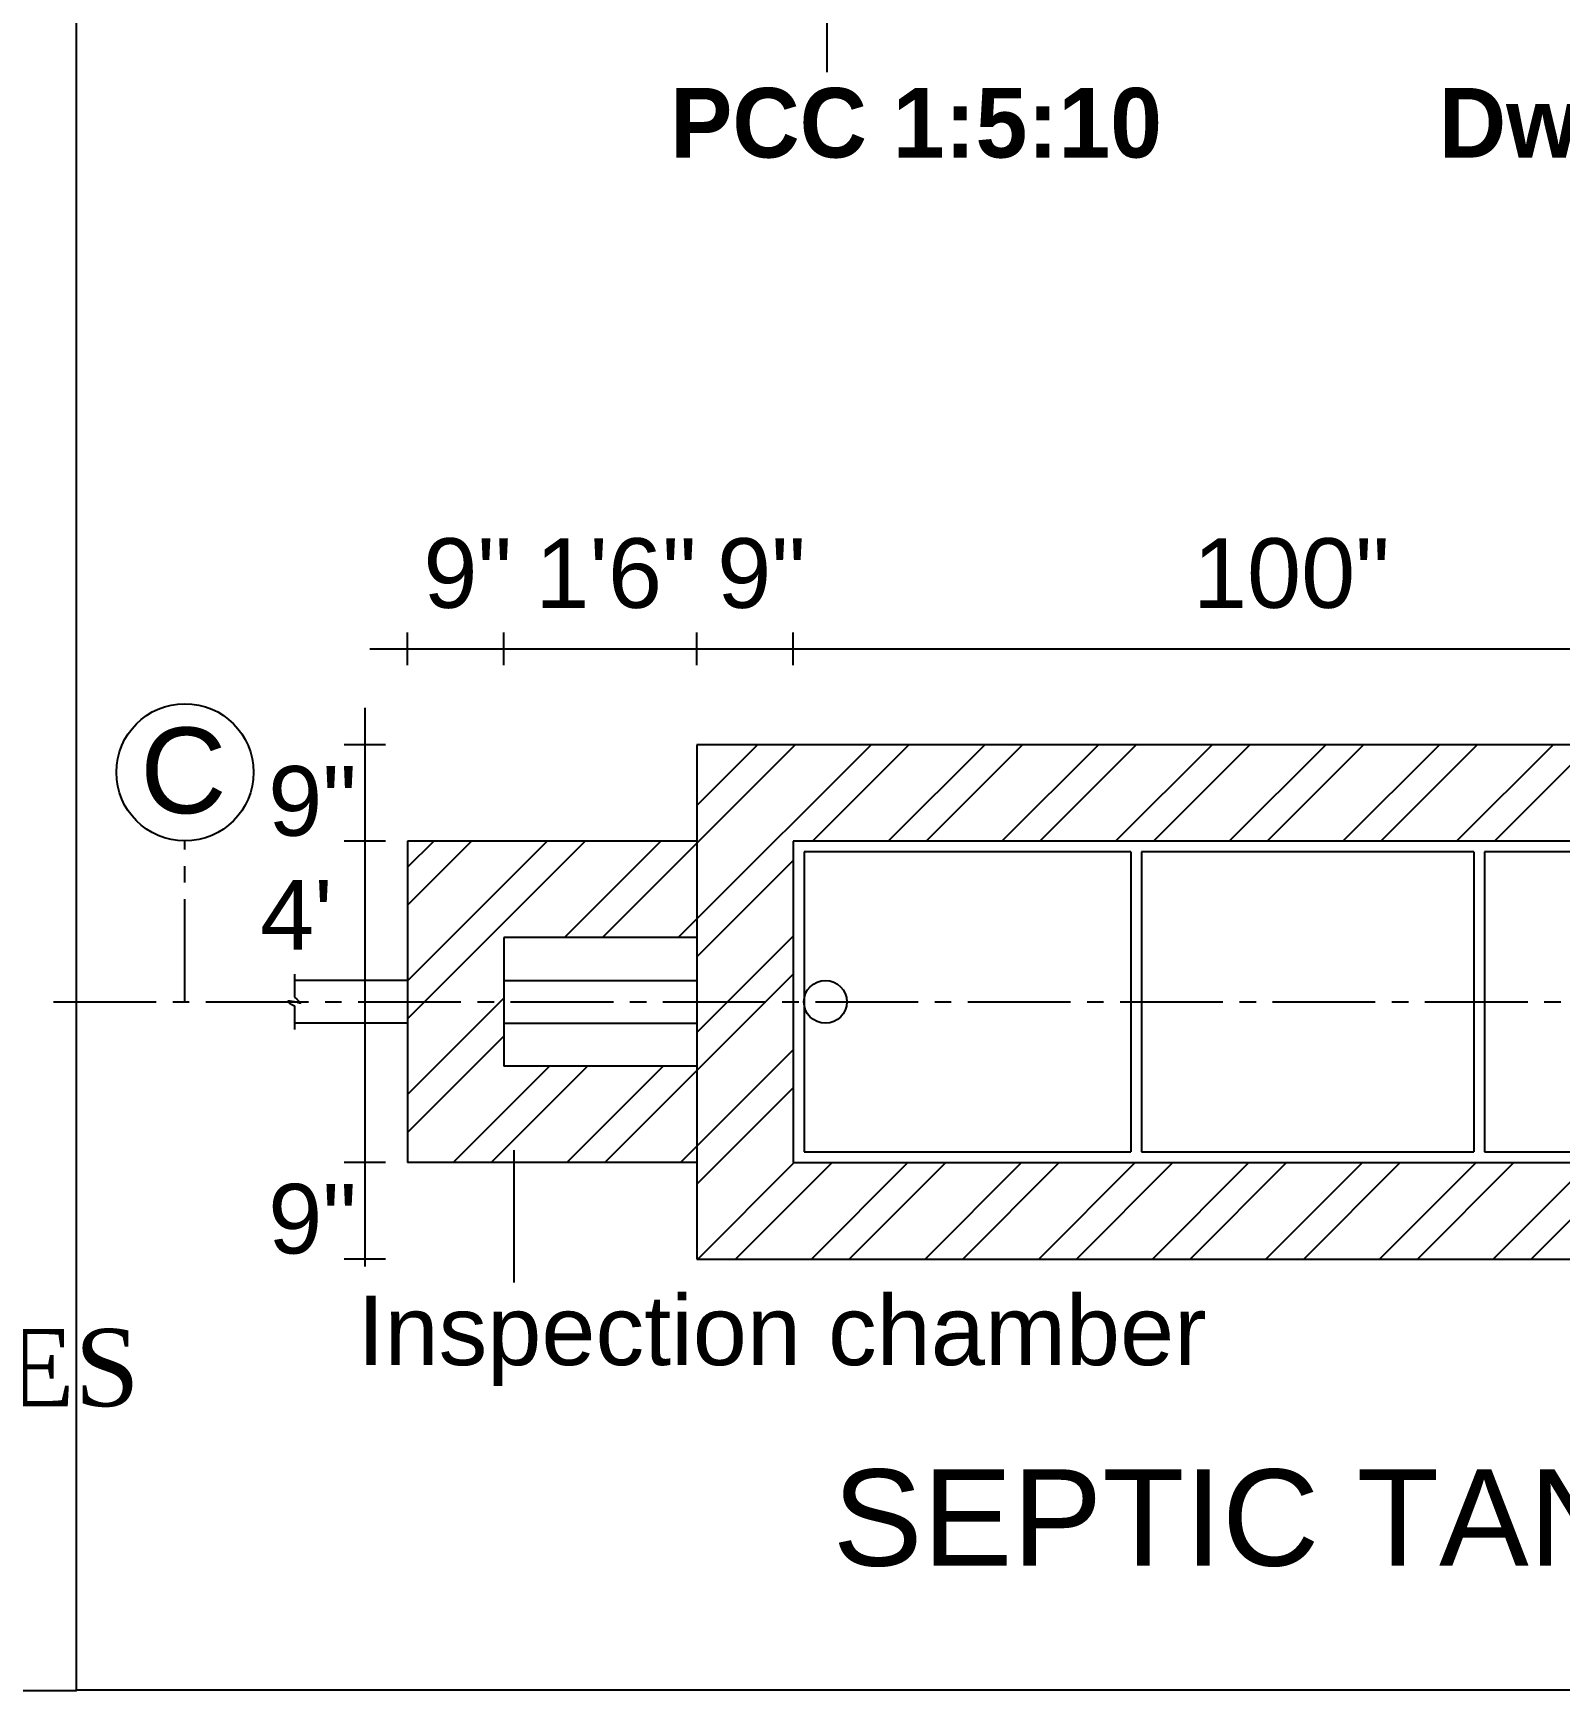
# Model space of a CAD drawing. Header units: metres. Extents: x 3396 to 3562, y 2179 to 2331.
# Drawn here: x 3526.73 to 3535.96, y 2230.95 to 2240.97 of the extents above; entities that cross this region are included whole.
import ezdxf

# ---------------------------------------------------------------- set-up
doc = ezdxf.new("R2010")
doc.units = ezdxf.units.M
doc.linetypes.add('ACAD_ISO04W100', pattern=[30, 24, -3, 0, -3])
doc.styles.add('bold', font='GOTHICB.TTF')
doc.styles.add('regular', font='arial.ttf')
doc.styles.add('TIMES', font='times.ttf')
pattern_1 = [(45, (-12299.895, -7478.998), (-13.27313, 13.27313), []), (45, (-12291.046, -7478.998), (-13.27313, 13.27313), [])]

# ---------------------------------------------------------------- blocks, each defined once
blk = doc.blocks.new('A$C7F9E10D6')
h = blk.add_hatch()
h.set_pattern_fill('ANSI32', color=11, scale=50.056103, style=0)
h.set_pattern_definition(pattern_1)
h.paths.add_polyline_path([(-346.73, 111.49), (-632.05, 111.49), (-632.05, -8.64), (-346.73, -8.64)])
h.paths.add_polyline_path([(-369.25, 88.97), (-369.25, 13.88), (-609.52, 13.88), (-609.52, 88.97)], flags=16)
h = blk.add_hatch()
h.set_pattern_fill('ANSI32', color=11, scale=50.056103, style=0)
h.set_pattern_definition(pattern_1)
h.paths.add_polyline_path([(-279.15, 88.97), (-346.73, 88.97), (-346.73, 66.44), (-301.68, 66.44), (-301.68, 36.41), (-346.73, 36.41), (-346.73, 13.88), (-279.15, 13.88)])
h.paths.add_polyline_path([(-677.1, 66.44), (-632.05, 66.44), (-632.05, 88.97), (-699.62, 88.97), (-699.62, 13.88), (-632.05, 13.88), (-632.05, 36.41), (-677.1, 36.41)])
for p, q in [((-601.72, 288.89), (-601.72, 268.6)), ((-699.62, 130.1), (-699.62, 137.74)), ((-677.1, 130.1), (-677.1, 137.74)), ((-632.05, 130.1), (-632.05, 137.74)), ((-609.52, 130.1), (-609.52, 137.74)), ((-708.43, 133.92), (-267.39, 133.92)), ((-709.62, 120.09), (-709.62, -10.43)), ((-704.78, 111.49), (-714.45, 111.49)), ((-632.05, 111.49), (-632.05, -8.64)), ((-346.73, 111.49), (-632.05, 111.49)), ((-704.78, 88.97), (-714.45, 88.97)), ((-632.05, 88.97), (-699.62, 88.97)), ((-699.62, 88.97), (-699.62, 13.88)), ((-609.52, 88.97), (-609.52, 13.88)), ((-369.25, 88.97), (-609.52, 88.97)), ((-607.02, 86.46), (-607.02, 16.39)), ((-530.69, 86.46), (-607.02, 86.46)), ((-530.69, 86.46), (-530.69, 16.39)), ((-528.18, 86.46), (-528.18, 16.39)), ((-450.6, 86.46), (-528.18, 86.46)), ((-450.6, 86.46), (-450.6, 16.39)), ((-371.76, 86.46), (-448.09, 86.46)), ((-448.09, 86.46), (-448.09, 16.39)), ((-632.05, 66.44), (-677.1, 66.44)), ((-677.1, 66.44), (-677.1, 36.41)), ((-726.05, 57.93), (-726.05, 52.51)), ((-699.62, 56.43), (-726.05, 56.43)), ((-677.1, 56.43), (-632.05, 56.43)), ((-726.05, 50.52), (-726.05, 44.99)), ((-699.62, 46.42), (-726.05, 46.42)), ((-677.1, 46.42), (-632.05, 46.42)), ((-632.05, 36.41), (-677.1, 36.41)), ((-674.81, 16.79), (-674.81, -14.14)), ((-607.02, 16.39), (-530.69, 16.39)), ((-528.18, 16.39), (-450.6, 16.39)), ((-448.09, 16.39), (-371.76, 16.39)), ((-704.78, 13.88), (-714.45, 13.88)), ((-632.05, 13.88), (-699.62, 13.88)), ((-609.52, 13.88), (-369.25, 13.88)), ((-704.78, -8.64), (-714.45, -8.64)), ((-632.05, -8.64), (-346.73, -8.64))]:
    blk.add_line(p, q)
at = {"linetype": 'ACAD_ISO04W100'}
for p, q in [((-751.6, 51.43), (-751.6, 89.03)), ((-782.33, 51.43), (518.9, 51.43))]:
    blk.add_line(p, q, dxfattribs=at)
blk.add_lwpolyline([(-776.97, 670.3), (555.65, 670.3), (555.65, -109.4), (-776.97, -109.4)], close=True)
for centre, radius in [((-751.6, 105.06), 16.03), ((-602.02, 51.43), 5.01)]:
    blk.add_circle(centre, radius)
blk.add_spline([(-726.05, 52.51), (-724.64, 51.16), (-726.05, 51.46), (-727.57, 51.51), (-726.05, 50.52)], degree=3)
for s, height, style, p in [('PCC 1:5:10', 16.268, 'bold', (-638.26, 248.68)), ('Dwarf wall 2" tk.', 16.2682, 'bold', (-458.73, 248.68)), ('9"', 16.268, 'regular', (-695.92, 143.48)), ('1\'6"', 16.268, 'regular', (-669.78, 143.48)), ('9"', 16.268, 'regular', (-627.3, 143.48)), ('100"', 16.268, 'regular', (-516.19, 143.48)), ('C', 20.02, 'regular', (-762.08, 95.5)), ('9"', 16.268, 'regular', (-732.16, 90.25)), ("4'", 16.268, 'regular', (-734.08, 63.6)), ('9"', 16.268, 'regular', (-732.16, -7.36)), ('Inspection chamber', 16.2682, 'regular', (-711.31, -33.44)), ('SEPTIC TANK', 22.5252, 'regular', (-600.31, -80.31))]:
    blk.add_text(s, height=height, dxfattribs=dict(style=style)).set_placement(p)
blk = doc.blocks.new('A$C04B35B9B')
at = {"color": 2, "lineweight": -3, "xscale": 0.4478975999954855, "yscale": 0.4478975999954855, "zscale": 0.4478975999954855}
blk.add_blockref('A$C7F9E10D6', (-188.03, -178.2), dxfattribs=at)
blk = doc.blocks.new('A$C70167D43')
blk.add_lwpolyline([(-1221.36, 664.64), (127.58, 664.64), (127.58, -192.13), (-1221.36, -192.13)], close=True)
at = {"color": 3, "style": 'TIMES'}
blk.add_text('SEISMIC REINFORCEMENT DETAILING FOR FRAMED STRUCTURES', height=19.8497, dxfattribs=at).set_placement((-799.83, -119.05))

msp = doc.modelspace()

# ---------------------------------------------------------------- block references
at = {"color": 4, "xscale": 0.0235484873523179, "yscale": 0.0235484873523179, "zscale": 0.0235484873523179}
msp.add_blockref('A$C70167D43', (3523.98634, 2235.47329), dxfattribs=at)
at = {"color": 150, "linetype": 'Continuous', "xscale": 0.0577733055709813, "yscale": 0.0577733055709813, "zscale": 0.0577733055709813}
msp.add_blockref('A$C04B35B9B', (3557.95926, 2244.07832), dxfattribs=at)

doc.saveas('drawing.dxf')
